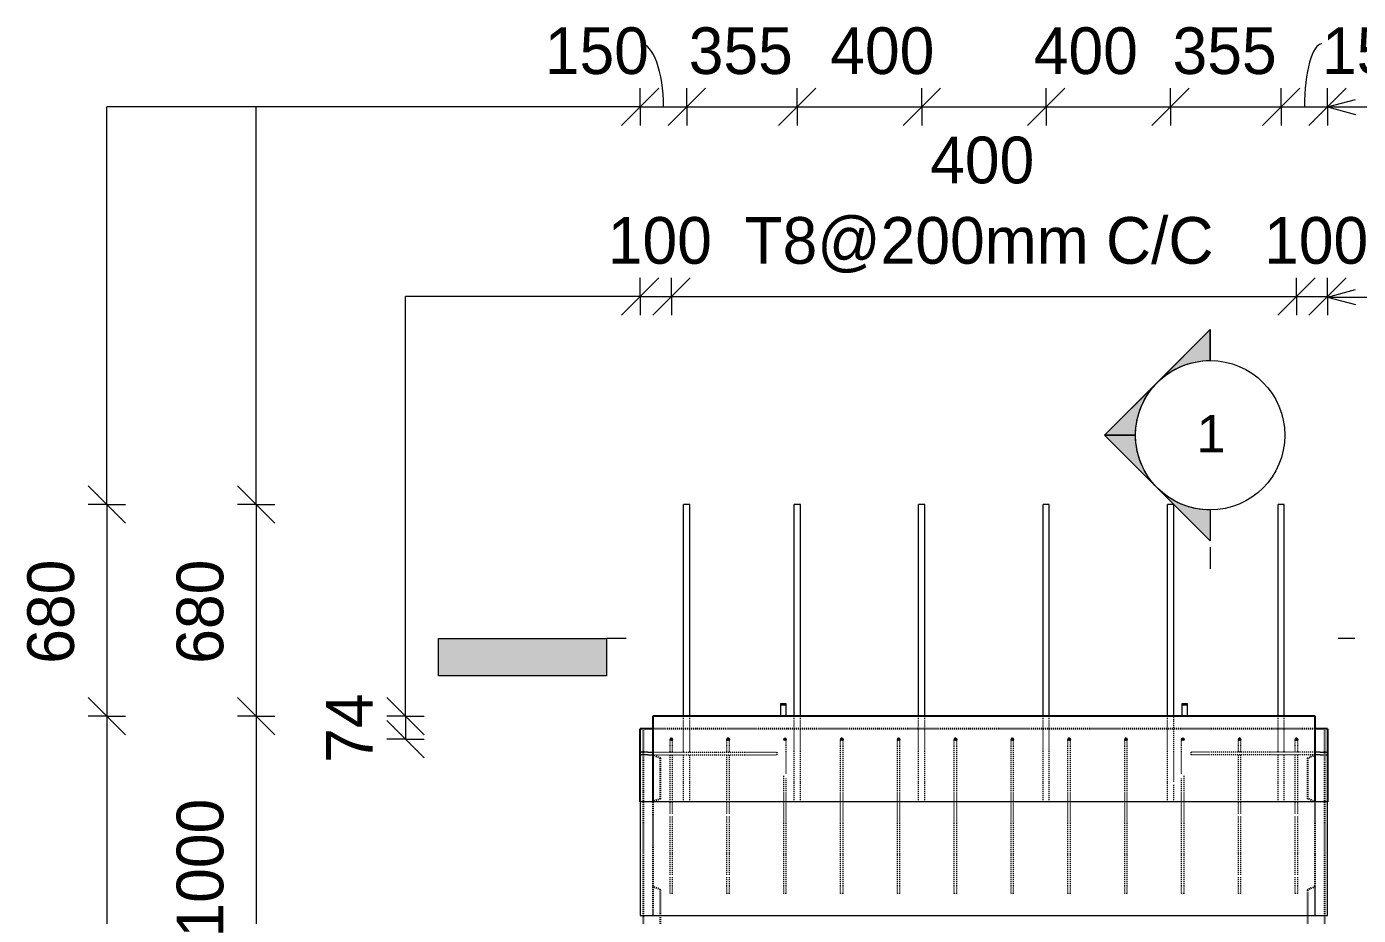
# Model space of a CAD drawing. Header units: millimetres. Extents: x -9471 to 9984, y -2794 to 13196.
# Drawn here: x -4711 to -430, y 7060 to 9916 of the extents above; entities that cross this region are included whole.
import ezdxf

# ---------------------------------------------------------------- set-up
doc = ezdxf.new("R2010")
doc.units = ezdxf.units.MM
doc.linetypes.add('Dash', pattern=[6.36, 3.18, -3.18])
for name, color, linetype, lineweight in [('A-ANNO-DIMS', 211, 'Continuous', 9), ('A-ANNO-DIMS-60', 211, 'Continuous', 9), ('A-DETL-MBND', 5, 'Continuous', 18), ('A-GENM', 13, 'Continuous', 18), ('A-WALL', 113, 'Continuous', 25), ('A-WALL-HDLN', 110, 'Dash', 25), ('G-ANNO-SYMB', 111, 'Continuous', 9), ('G-ANNO-TEXT', 231, 'Continuous', 9), ('S-BEAM', 12, 'Continuous', 18), ('S-RBAR', 171, 'Continuous', 18)]:
    doc.layers.add(name, color=color, linetype=linetype, lineweight=lineweight)
doc.styles.add('Arial', font='arial.ttf', dxfattribs={"height": 120})
doc.styles.add('Nirmala UI Semilight', font='NirmalaS.ttf', dxfattribs={"height": 150})
doc.dimstyles.new('Arrow_Filled_-_2_5_NI_UI', dxfattribs={"dimscale": 304.8, "dimtxt": 157.104592, "dimasz": 0.393701, "dimexe": 0.19685, "dimexo": 0.0625, "dimgap": 0.19685, "dimtad": 1, "dimdec": 4, "dimzin": 0, "dimdsep": 46, "dimtxsty": 'Nirmala UI Semilight', "dimblk1": 'OBLIQUE', "dimblk2": 'OBLIQUE', "dimsah": 1, "dimcen": 0.09, "dimazin": 0, "dimtfac": 1, "dimtdec": 4, "dimtix": 1, "dimtmove": 2, "dimatfit": 3, "dimfxl": 0.19685, "dimfxlon": 1, "dimtvp": 1, "dimtolj": 1, "dimtzin": 0, "dimarcsym": 2})
doc.dimstyles.new('Arrow_Filled_-_2_5_NI_UI_1', dxfattribs={"dimscale": 304.8, "dimtxt": 157.104592, "dimasz": 0.393701, "dimexe": 0.19685, "dimexo": 0.0625, "dimgap": 0.19685, "dimtad": 1, "dimdec": 4, "dimzin": 0, "dimdsep": 46, "dimtxsty": 'Nirmala UI Semilight', "dimblk1": 'OBLIQUE', "dimblk2": 'OBLIQUE', "dimsah": 1, "dimcen": 0.09, "dimazin": 0, "dimtfac": 1, "dimtdec": 4, "dimtix": 1, "dimtmove": 0, "dimatfit": 3, "dimfxl": 0.19685, "dimfxlon": 1, "dimtvp": 1, "dimtolj": 1, "dimtzin": 0, "dimarcsym": 2})
doc.dimstyles.new('Arrow_Filled_-_2_5_NI_UI_2', dxfattribs={"dimscale": 304.8, "dimtxt": 157.104592, "dimasz": 0.393701, "dimexe": 0.19685, "dimexo": 0.0625, "dimgap": 0.19685, "dimtad": 1, "dimdec": 4, "dimzin": 0, "dimdsep": 46, "dimtxsty": 'Nirmala UI Semilight', "dimblk1": 'OBLIQUE', "dimblk2": 'OBLIQUE', "dimsah": 1, "dimcen": 0.09, "dimazin": 0, "dimtfac": 1, "dimtdec": 4, "dimtix": 1, "dimtmove": 1, "dimatfit": 3, "dimfxl": 0.19685, "dimfxlon": 1, "dimtvp": 1, "dimtolj": 1, "dimtzin": 0, "dimarcsym": 2})

# ---------------------------------------------------------------- blocks, each defined once
blk = doc.blocks.new('RR spread anchor face based - RR-SA-7_5-260-1726841-Elevation Front')
at = {"layer": 'A-GENM'}
for p, q in [((-2286.5, 7735.6), (-2286.5, 7740.6)), ((-2286.5, 7740.6), (-2270.5, 7740.6)), ((-2286.5, 7700), (-2286.5, 7735.6)), ((-2270.5, 7735.6), (-2286.5, 7735.6)), ((-2270.5, 7740.6), (-2270.5, 7735.6)), ((-2270.5, 7735.6), (-2270.5, 7700))]:
    blk.add_line(p, q, dxfattribs=at)
blk = doc.blocks.new('M_Rectangular Corbel - M_Rectangular Corbel-2619637-Elevation Front')
at = {"layer": 'S-BEAM'}
for p, q in [((-2738.5, 7425), (-2738.5, 7060)), ((-528.5, 7425), (-2738.5, 7425)), ((-528.5, 7060), (-528.5, 7425)), ((-2738.5, 7060), (-528.5, 7060))]:
    blk.add_line(p, q, dxfattribs=at)
blk = doc.blocks.new('Detail View - M_Section Head - Filled SHOP DWG-1002450-Elevation Front')
at = {"layer": 'G-ANNO-SYMB'}
h = blk.add_hatch(color=256, dxfattribs=at)
edge = h.paths.add_edge_path()
edge.add_line((-420.8, -389.7), (-321.4, -389.7))
edge.add_arc((-81.4, -389.7), 240, 180, 225)
edge.add_line((-251.1, -559.5), (-420.8, -389.7))
h = blk.add_hatch(color=256, dxfattribs=at)
edge = h.paths.add_edge_path()
edge.add_line((258, -389.7), (88.3, -559.5))
edge.add_arc((-81.4, -389.7), 240, 315, 360)
edge.add_line((158.6, -389.7), (258, -389.7))
h = blk.add_hatch(color=256, dxfattribs=at)
edge = h.paths.add_edge_path()
edge.add_line((-81.4, -729.2), (-251.1, -559.5))
edge.add_arc((-81.4, -389.7), 240, 225, 270)
edge.add_line((-81.4, -629.7), (-81.4, -729.2))
h = blk.add_hatch(color=256, dxfattribs=at)
edge = h.paths.add_edge_path()
edge.add_line((-81.4, -729.2), (-81.4, -629.7))
edge.add_arc((-81.4, -389.7), 240, 270, 315)
edge.add_line((88.3, -559.5), (-81.4, -729.2))
for p, q in [((-81.4, -729.2), (-420.8, -389.7)), ((-321.4, -389.7), (-420.8, -389.7)), ((-420.8, -389.7), (-251.1, -559.5)), ((-321.4, -389.7), (-420.8, -389.7)), ((-81.4, -729.2), (258, -389.7)), ((88.3, -559.5), (258, -389.7)), ((158.6, -389.7), (258, -389.7)), ((258, -389.7), (158.6, -389.7)), ((-251.1, -559.5), (-81.4, -729.2)), ((-81.4, -729.2), (88.3, -559.5)), ((-81.4, -629.7), (-81.4, -729.2)), ((-81.4, -729.2), (-81.4, -629.7))]:
    blk.add_line(p, q, dxfattribs=at)
for start, end in [(360, 180), (180, 360), (180, 225), (315, 0), (225, 270), (270, 315)]:
    blk.add_arc((-81.4, -389.7), 240, start, end, dxfattribs=at)
blk = doc.blocks.new('DIMBLOCK15-Elevation Front')
at = {"layer": 'A-ANNO-DIMS-60'}
for p, q in [((-2738.5, 9048.5), (-2678.5, 9108.5)), ((-2738.5, 9048.5), (-2738.5, 9108.5)), ((-2638.5, 9048.5), (-2578.5, 9108.5)), ((-2638.5, 9048.5), (-2638.5, 9108.5)), ((-2738.5, 9048.5), (-2798.5, 8988.5)), ((-2738.5, 9048.5), (-2638.5, 9048.5)), ((-2738.5, 9048.5), (-2738.5, 8988.5)), ((-2638.5, 9048.5), (-2698.5, 8988.5)), ((-2638.5, 9048.5), (-2638.5, 8988.5))]:
    blk.add_line(p, q, dxfattribs=at)
at = {"layer": 'A-ANNO-DIMS-60', "color": 0, "insert": (-2842.8, 9304.3), "char_height": 150, "width": 370.196, "attachment_point": 1, "line_spacing_factor": 1.142579, "style": 'Nirmala UI Semilight'}
blk.add_mtext('100', dxfattribs=at)
blk = doc.blocks.new('_Oblique')
at = {"color": 0, "linetype": 'ByBlock', "lineweight": -2}
blk.add_line((-0.5, -0.5), (0.5, 0.5), dxfattribs=at)
blk = doc.blocks.new('DIMBLOCK16-Elevation Front')
at = {"layer": 'A-ANNO-DIMS-60'}
for p, q in [((-2638.5, 9048.5), (-2578.5, 9108.5)), ((-2638.5, 9048.5), (-2638.5, 9108.5)), ((-628.5, 9048.5), (-568.5, 9108.5)), ((-628.5, 9048.5), (-628.5, 9108.5)), ((-2638.5, 9048.5), (-2698.5, 8988.5)), ((-2638.5, 9048.5), (-628.5, 9048.5)), ((-2638.5, 9048.5), (-2638.5, 8988.5)), ((-628.5, 9048.5), (-688.5, 8988.5)), ((-628.5, 9048.5), (-628.5, 8988.5))]:
    blk.add_line(p, q, dxfattribs=at)
at = {"layer": 'A-ANNO-DIMS-60', "color": 0, "insert": (-2403.4, 9304.3), "char_height": 150, "width": 1847.55, "attachment_point": 1, "line_spacing_factor": 1.142579, "style": 'Nirmala UI Semilight'}
blk.add_mtext('T8@200mm C/C', dxfattribs=at)
blk = doc.blocks.new('DIMBLOCK17-Elevation Front')
at = {"layer": 'A-ANNO-DIMS-60'}
for p, q in [((-628.5, 9048.5), (-568.5, 9108.5)), ((-628.5, 9048.5), (-628.5, 9108.5)), ((-528.5, 9048.5), (-468.5, 9108.5)), ((-528.5, 9048.5), (-528.5, 9108.5)), ((-628.5, 9048.5), (-688.5, 8988.5)), ((-628.5, 9048.5), (-528.5, 9048.5)), ((-628.5, 9048.5), (-628.5, 8988.5)), ((-528.5, 9048.5), (-588.5, 8988.5)), ((-528.5, 9048.5), (-528.5, 8988.5))]:
    blk.add_line(p, q, dxfattribs=at)
at = {"layer": 'A-ANNO-DIMS-60', "color": 0, "insert": (-732.8, 9304.3), "char_height": 150, "width": 370.196, "attachment_point": 1, "line_spacing_factor": 1.142579, "style": 'Nirmala UI Semilight'}
blk.add_mtext('100', dxfattribs=at)
blk = doc.blocks.new('DIMBLOCK18-Elevation Front')
at = {"layer": 'A-ANNO-DIMS-60'}
for p, q in [((-2738.5, 9658.3), (-2678.5, 9718.3)), ((-2738.5, 9658.3), (-2738.5, 9718.3)), ((-2589, 9658.3), (-2529, 9718.3)), ((-2589, 9658.3), (-2589, 9718.3)), ((-2738.5, 9658.3), (-2798.5, 9598.3)), ((-2738.5, 9658.3), (-2589, 9658.3)), ((-2738.5, 9658.3), (-2738.5, 9598.3)), ((-2589, 9658.3), (-2649, 9598.3)), ((-2589, 9658.3), (-2589, 9598.3))]:
    blk.add_line(p, q, dxfattribs=at)
blk.add_ellipse((-2736.8, 9658.3), major_axis=(0, 202.8), ratio=0.359925, start_param=4.712389, end_param=6.283185, dxfattribs=at)
at = {"layer": 'A-ANNO-DIMS-60', "color": 0, "insert": (-3045.3, 9914), "char_height": 150, "width": 370.196, "attachment_point": 1, "line_spacing_factor": 1.142579, "style": 'Nirmala UI Semilight'}
blk.add_mtext('150', dxfattribs=at)
blk = doc.blocks.new('DIMBLOCK19-Elevation Front')
at = {"layer": 'A-ANNO-DIMS-60'}
for p, q in [((-2589, 9658.3), (-2529, 9718.3)), ((-2589, 9658.3), (-2589, 9718.3)), ((-2233.6, 9658.3), (-2173.6, 9718.3)), ((-2233.6, 9658.3), (-2233.6, 9718.3)), ((-2589, 9658.3), (-2649, 9598.3)), ((-2589, 9658.3), (-2233.6, 9658.3)), ((-2589, 9658.3), (-2589, 9598.3)), ((-2233.6, 9658.3), (-2293.6, 9598.3)), ((-2233.6, 9658.3), (-2233.6, 9598.3))]:
    blk.add_line(p, q, dxfattribs=at)
at = {"layer": 'A-ANNO-DIMS-60', "color": 0, "insert": (-2582.7, 9914), "char_height": 150, "width": 411.328, "attachment_point": 1, "line_spacing_factor": 1.142579, "style": 'Nirmala UI Semilight'}
blk.add_mtext('355', dxfattribs=at)
blk = doc.blocks.new('DIMBLOCK20-Elevation Front')
at = {"layer": 'A-ANNO-DIMS-60'}
for p, q in [((-2233.6, 9658.3), (-2173.6, 9718.3)), ((-2233.6, 9658.3), (-2233.6, 9718.3)), ((-1833.4, 9658.3), (-1773.4, 9718.3)), ((-1833.4, 9658.3), (-1833.4, 9718.3)), ((-2233.6, 9658.3), (-2293.6, 9598.3)), ((-2233.6, 9658.3), (-1833.4, 9658.3)), ((-2233.6, 9658.3), (-2233.6, 9598.3)), ((-1833.4, 9658.3), (-1893.4, 9598.3)), ((-1833.4, 9658.3), (-1833.4, 9598.3))]:
    blk.add_line(p, q, dxfattribs=at)
at = {"layer": 'A-ANNO-DIMS-60', "color": 0, "insert": (-2127.6, 9914), "char_height": 150, "width": 414.756, "attachment_point": 1, "line_spacing_factor": 1.142579, "style": 'Nirmala UI Semilight'}
blk.add_mtext('400', dxfattribs=at)
blk = doc.blocks.new('DIMBLOCK21-Elevation Front')
at = {"layer": 'A-ANNO-DIMS-60'}
for p, q in [((-1833.4, 9658.3), (-1773.4, 9718.3)), ((-1833.4, 9658.3), (-1833.4, 9718.3)), ((-1433.4, 9658.3), (-1373.4, 9718.3)), ((-1433.4, 9658.3), (-1433.4, 9718.3)), ((-1833.4, 9658.3), (-1893.4, 9598.3)), ((-1833.4, 9658.3), (-1433.4, 9658.3)), ((-1833.4, 9658.3), (-1833.4, 9598.3)), ((-1433.4, 9658.3), (-1493.4, 9598.3)), ((-1433.4, 9658.3), (-1433.4, 9598.3))]:
    blk.add_line(p, q, dxfattribs=at)
at = {"layer": 'A-ANNO-DIMS-60', "color": 0, "insert": (-1806.3, 9562.7), "char_height": 150, "width": 414.756, "attachment_point": 1, "line_spacing_factor": 1.142579, "style": 'Nirmala UI Semilight'}
blk.add_mtext('400', dxfattribs=at)
blk = doc.blocks.new('DIMBLOCK22-Elevation Front')
at = {"layer": 'A-ANNO-DIMS-60'}
for p, q in [((-1433.4, 9658.3), (-1373.4, 9718.3)), ((-1433.4, 9658.3), (-1433.4, 9718.3)), ((-1033.4, 9658.3), (-973.4, 9718.3)), ((-1033.4, 9658.3), (-1033.4, 9718.3)), ((-1433.4, 9658.3), (-1493.4, 9598.3)), ((-1433.4, 9658.3), (-1033.4, 9658.3)), ((-1433.4, 9658.3), (-1433.4, 9598.3)), ((-1033.4, 9658.3), (-1093.4, 9598.3)), ((-1033.4, 9658.3), (-1033.4, 9598.3))]:
    blk.add_line(p, q, dxfattribs=at)
at = {"layer": 'A-ANNO-DIMS-60', "color": 0, "insert": (-1473.3, 9914), "char_height": 150, "width": 414.756, "attachment_point": 1, "line_spacing_factor": 1.142579, "style": 'Nirmala UI Semilight'}
blk.add_mtext('400', dxfattribs=at)
blk = doc.blocks.new('DIMBLOCK23-Elevation Front')
at = {"layer": 'A-ANNO-DIMS-60'}
for p, q in [((-1033.4, 9658.3), (-973.4, 9718.3)), ((-1033.4, 9658.3), (-1033.4, 9718.3)), ((-678, 9658.3), (-618, 9718.3)), ((-678, 9658.3), (-678, 9718.3)), ((-1033.4, 9658.3), (-1093.4, 9598.3)), ((-1033.4, 9658.3), (-678, 9658.3)), ((-1033.4, 9658.3), (-1033.4, 9598.3)), ((-678, 9658.3), (-738, 9598.3)), ((-678, 9658.3), (-678, 9598.3))]:
    blk.add_line(p, q, dxfattribs=at)
at = {"layer": 'A-ANNO-DIMS-60', "color": 0, "insert": (-1027.1, 9914), "char_height": 150, "width": 411.328, "attachment_point": 1, "line_spacing_factor": 1.142579, "style": 'Nirmala UI Semilight'}
blk.add_mtext('355', dxfattribs=at)
blk = doc.blocks.new('DIMBLOCK24-Elevation Front')
at = {"layer": 'A-ANNO-DIMS-60'}
for p, q in [((-678, 9658.3), (-618, 9718.3)), ((-678, 9658.3), (-678, 9718.3)), ((-528.5, 9658.3), (-468.5, 9718.3)), ((-528.5, 9658.3), (-528.5, 9718.3)), ((-678, 9658.3), (-738, 9598.3)), ((-678, 9658.3), (-528.5, 9658.3)), ((-678, 9658.3), (-678, 9598.3)), ((-528.5, 9658.3), (-588.5, 9598.3)), ((-528.5, 9658.3), (-528.5, 9598.3))]:
    blk.add_line(p, q, dxfattribs=at)
blk.add_ellipse((-546.8, 9658.3), major_axis=(0, 202.8), ratio=0.278777, start_param=0, end_param=1.570796, dxfattribs=at)
at = {"layer": 'A-ANNO-DIMS-60', "color": 0, "insert": (-546.8, 9914), "char_height": 150, "width": 370.196, "attachment_point": 1, "line_spacing_factor": 1.142579, "style": 'Nirmala UI Semilight'}
blk.add_mtext('150', dxfattribs=at)
blk = doc.blocks.new('DIMBLOCK25-Elevation Front')
at = {"layer": 'A-ANNO-DIMS-60'}
for p, q in [((-3493.3, 7700), (-3553.3, 7760)), ((-3493.3, 7700), (-3553.3, 7700)), ((-3493.3, 7626), (-3553.3, 7686)), ((-3493.3, 7700), (-3493.3, 7626)), ((-3493.3, 7700), (-3433.3, 7640)), ((-3493.3, 7700), (-3433.3, 7700)), ((-3493.3, 7626), (-3553.3, 7626)), ((-3493.3, 7626), (-3433.3, 7566)), ((-3493.3, 7626), (-3433.3, 7626))]:
    blk.add_line(p, q, dxfattribs=at)
at = {"layer": 'A-ANNO-DIMS-60', "color": 0, "insert": (-3749, 7550.2), "char_height": 150, "width": 270.791, "attachment_point": 1, "rotation": 90, "line_spacing_factor": 1.142579, "style": 'Nirmala UI Semilight'}
blk.add_mtext('74', dxfattribs=at)
blk = doc.blocks.new('DIMBLOCK26-Elevation Front')
at = {"layer": 'A-ANNO-DIMS-60'}
for p, q in [((-3973.3, 8380), (-4033.3, 8440)), ((-3973.3, 8380), (-4033.3, 8380)), ((-3973.3, 8380), (-3973.3, 7700)), ((-3973.3, 8380), (-3913.3, 8320)), ((-3973.3, 8380), (-3913.3, 8380)), ((-3973.3, 7700), (-4033.3, 7760)), ((-3973.3, 7700), (-4033.3, 7700)), ((-3973.3, 7700), (-3913.3, 7640)), ((-3973.3, 7700), (-3913.3, 7700))]:
    blk.add_line(p, q, dxfattribs=at)
at = {"layer": 'A-ANNO-DIMS-60', "color": 0, "insert": (-4229, 7868.6), "char_height": 150, "width": 411.328, "attachment_point": 1, "rotation": 90, "line_spacing_factor": 1.142579, "style": 'Nirmala UI Semilight'}
blk.add_mtext('680', dxfattribs=at)
blk = doc.blocks.new('DIMBLOCK27-Elevation Front')
at = {"layer": 'A-ANNO-DIMS-60'}
for p, q in [((-3973.3, 7700), (-4033.3, 7760)), ((-3973.3, 7700), (-4033.3, 7700)), ((-3973.3, 7700), (-3973.3, 6700)), ((-3973.3, 7700), (-3913.3, 7640)), ((-3973.3, 7700), (-3913.3, 7700)), ((-3973.3, 6700), (-4033.3, 6760)), ((-3973.3, 6700), (-4033.3, 6700)), ((-3973.3, 6700), (-3913.3, 6640)), ((-3973.3, 6700), (-3913.3, 6700))]:
    blk.add_line(p, q, dxfattribs=at)
at = {"layer": 'A-ANNO-DIMS-60', "color": 0, "insert": (-4229, 6988.6), "char_height": 150, "width": 507.305, "attachment_point": 1, "rotation": 90, "line_spacing_factor": 1.142579, "style": 'Nirmala UI Semilight'}
blk.add_mtext('1000', dxfattribs=at)
blk = doc.blocks.new('DIMBLOCK28-Elevation Front')
at = {"layer": 'A-ANNO-DIMS-60'}
for p, q in [((-4453.3, 8380), (-4513.3, 8440)), ((-4453.3, 8380), (-4513.3, 8380)), ((-4453.3, 8380), (-4453.3, 7700)), ((-4453.3, 8380), (-4393.3, 8320)), ((-4453.3, 8380), (-4393.3, 8380)), ((-4453.3, 7700), (-4513.3, 7760)), ((-4453.3, 7700), (-4513.3, 7700)), ((-4453.3, 7700), (-4393.3, 7640)), ((-4453.3, 7700), (-4393.3, 7700))]:
    blk.add_line(p, q, dxfattribs=at)
at = {"layer": 'A-ANNO-DIMS-60', "color": 0, "insert": (-4709, 7868.6), "char_height": 150, "width": 411.328, "attachment_point": 1, "rotation": 90, "line_spacing_factor": 1.142579, "style": 'Nirmala UI Semilight'}
blk.add_mtext('680', dxfattribs=at)
blk = doc.blocks.new('DIMBLOCK29-Elevation Front')
at = {"layer": 'A-ANNO-DIMS-60'}
for p, q in [((-4453.3, 7700), (-4513.3, 7760)), ((-4453.3, 7700), (-4513.3, 7700)), ((-4453.3, 7700), (-4453.3, -1365)), ((-4453.3, 7700), (-4393.3, 7640)), ((-4453.3, 7700), (-4393.3, 7700)), ((-4453.3, -1365), (-4513.3, -1305)), ((-4453.3, -1365), (-4513.3, -1365)), ((-4453.3, -1365), (-4393.3, -1425)), ((-4453.3, -1365), (-4393.3, -1365))]:
    blk.add_line(p, q, dxfattribs=at)
at = {"layer": 'A-ANNO-DIMS-60', "color": 0, "insert": (-4709, 2939), "char_height": 150, "width": 548.438, "attachment_point": 1, "rotation": 90, "line_spacing_factor": 1.142579, "style": 'Nirmala UI Semilight'}
blk.add_mtext('9065', dxfattribs=at)
blk = doc.blocks.new('Detail View - M_Section Tail - Filled Horizontal-14034-Elevation Front')
at = {"layer": 'G-ANNO-SYMB'}
blk.add_hatch(color=256, dxfattribs=at).paths.add_polyline_path([(-2847.5, -509.7), (-2847.5, -389.7), (-3387.5, -389.7), (-3387.5, -509.7)])
for p, q in [((-3387.5, -509.7), (-3387.5, -389.7)), ((-3387.5, -389.7), (-2847.5, -389.7)), ((-2847.5, -389.7), (-2847.5, -509.7)), ((-2847.5, -509.7), (-3387.5, -509.7))]:
    blk.add_line(p, q, dxfattribs=at)

msp = doc.modelspace()

# ---------------------------------------------------------------- hatches: boundary and pattern name
at = {"layer": 'S-RBAR'}
h = msp.add_hatch(color=256, dxfattribs=at)
edge = h.paths.add_edge_path()
edge.add_arc((-2638.54611, 7626), 4, 0, 360)
for points in [[(-2638.54611, 7622), (-2634.54611, 7626), (-2638.54611, 7630), (-2642.54611, 7626)], [(-2455.81883, 7622), (-2451.81883, 7626), (-2455.81883, 7630), (-2459.81883, 7626)], [(-2273.09156, 7622), (-2269.09156, 7626), (-2273.09156, 7630), (-2277.09156, 7626)], [(-2090.36429, 7622), (-2086.36429, 7626), (-2090.36429, 7630), (-2094.36429, 7626)], [(-1907.63702, 7622), (-1903.63702, 7626), (-1907.63702, 7630), (-1911.63702, 7626)], [(-1724.90974, 7622), (-1720.90974, 7626), (-1724.90974, 7630), (-1728.90974, 7626)], [(-1542.18247, 7622), (-1538.18247, 7626), (-1542.18247, 7630), (-1546.18247, 7626)], [(-1359.4552, 7622), (-1355.4552, 7626), (-1359.4552, 7630), (-1363.4552, 7626)], [(-1176.72792, 7622), (-1172.72792, 7626), (-1176.72792, 7630), (-1180.72792, 7626)], [(-994.00065, 7622), (-990.00065, 7626), (-994.00065, 7630), (-998.00065, 7626)], [(-811.27338, 7622), (-807.27338, 7626), (-811.27338, 7630), (-815.27338, 7626)], [(-628.54611, 7622), (-624.54611, 7626), (-628.54611, 7630), (-632.54611, 7626)]]:
    msp.add_hatch(color=256, dxfattribs=at).paths.add_polyline_path(points)
h = msp.add_hatch(color=256, dxfattribs=at)
edge = h.paths.add_edge_path()
edge.add_arc((-2455.81883, 7626), 4, 0, 360)
h = msp.add_hatch(color=256, dxfattribs=at)
edge = h.paths.add_edge_path()
edge.add_arc((-2273.09156, 7626), 4, 0, 360)
h = msp.add_hatch(color=256, dxfattribs=at)
edge = h.paths.add_edge_path()
edge.add_arc((-2090.36429, 7626), 4, 0, 360)
h = msp.add_hatch(color=256, dxfattribs=at)
edge = h.paths.add_edge_path()
edge.add_arc((-1907.63702, 7626), 4, 0, 360)
h = msp.add_hatch(color=256, dxfattribs=at)
edge = h.paths.add_edge_path()
edge.add_arc((-1724.90974, 7626), 4, 0, 360)
h = msp.add_hatch(color=256, dxfattribs=at)
edge = h.paths.add_edge_path()
edge.add_arc((-1542.18247, 7626), 4, 0, 360)
h = msp.add_hatch(color=256, dxfattribs=at)
edge = h.paths.add_edge_path()
edge.add_arc((-1359.4552, 7626), 4, 0, 360)
h = msp.add_hatch(color=256, dxfattribs=at)
edge = h.paths.add_edge_path()
edge.add_arc((-1176.72792, 7626), 4, 0, 360)
h = msp.add_hatch(color=256, dxfattribs=at)
edge = h.paths.add_edge_path()
edge.add_arc((-994.00065, 7626), 4, 0, 360)
h = msp.add_hatch(color=256, dxfattribs=at)
edge = h.paths.add_edge_path()
edge.add_arc((-811.27338, 7626), 4, 0, 360)
h = msp.add_hatch(color=256, dxfattribs=at)
edge = h.paths.add_edge_path()
edge.add_arc((-628.54611, 7626), 4, 0, 360)

# ---------------------------------------------------------------- linework, layer by layer
at = {"layer": 'A-DETL-MBND'}
for p, q in [((-4453.32307, 8380), (-4453.32307, 9658.32901)), ((-2738.54611, 9658.32901), (-4453.32307, 9658.32901)), ((-3973.32307, 8380), (-3973.32307, 9658.32901)), ((-3493.32307, 7700), (-3493.32307, 9048.54709)), ((-2738.54611, 9048.54709), (-3493.32307, 9048.54709))]:
    msp.add_line(p, q, dxfattribs=at)
at = {"layer": 'A-WALL'}
for p, q in [((-568.54611, 7700), (-2698.54611, 7700)), ((-2698.54611, 7700), (-2698.54611, 7425)), ((-568.54611, 7425), (-568.54611, 7700)), ((-2738.54611, 7580.38007), (-2738.54611, 7660)), ((-2698.54611, 7660), (-2738.54611, 7660)), ((-528.54611, 7660), (-568.54611, 7660)), ((-528.54611, 7660), (-528.54611, 7580.38007)), ((-2738.54611, 7425), (-2738.54611, 7579.61993)), ((-528.54611, 7579.61993), (-528.54611, 7425))]:
    msp.add_line(p, q, dxfattribs=at)
at = {"layer": 'A-WALL-HDLN'}
for p, q in [((-2728.54352, 3720), (-2728.54352, 7660)), ((-568.54611, 7660), (-2698.54611, 7660)), ((-538.54869, 7660), (-538.54869, 3720)), ((-2673.54611, 7565), (-2698.54611, 7575)), ((-2673.54611, 7435), (-2673.54611, 7565)), ((-568.54611, 7575), (-593.54611, 7565)), ((-593.54611, 7565), (-593.54611, 7435)), ((-2698.54611, 7424.95039), (-2698.54611, 7060.04961)), ((-2673.54611, 7435), (-2698.42208, 7425.04961)), ((-568.67013, 7425.04961), (-593.54611, 7435)), ((-568.54611, 7060.04961), (-568.54611, 7424.95039)), ((-2673.54611, 7142.5), (-2698.54611, 7152.5)), ((-568.54611, 7152.5), (-593.54611, 7142.5)), ((-2673.54611, 7012.5), (-2673.54611, 7142.5)), ((-593.54611, 7142.5), (-593.54611, 7012.5))]:
    msp.add_line(p, q, dxfattribs=at)
at = {"layer": 'G-ANNO-SYMB'}
for p, q in [((-906.15011, 8243.10774), (-906.15011, 8173.87294)), ((-2784.04766, 7950.25352), (-2847.47491, 7950.25352)), ((-441.36617, 7950.25352), (-494.28638, 7950.25352))]:
    msp.add_line(p, q, dxfattribs=at)
at = {"layer": 'G-ANNO-TEXT', "color": 7}
for p, q in [((-528.69385, 9658.28209), (-438.69385, 9682.39752)), ((-528.69385, 9658.28209), (-438.69385, 9634.16667)), ((-528.69385, 9658.28209), (-96.06699, 9658.28209)), ((-528.69385, 9047.34051), (-438.69385, 9071.45593)), ((-528.69385, 9047.34051), (-438.69385, 9023.22508)), ((-528.69385, 9047.34051), (-96.06699, 9047.34051))]:
    msp.add_line(p, q, dxfattribs=at)
at = {"layer": 'S-RBAR'}
for p, q in [((-2579.04611, 8380), (-2599.04611, 8380)), ((-2599.04611, 7700), (-2599.04611, 8380)), ((-2579.04611, 7700), (-2579.04611, 8380)), ((-2223.64611, 8380), (-2243.64611, 8380)), ((-2243.64611, 7700), (-2243.64611, 8380)), ((-2223.64611, 7700), (-2223.64611, 8380)), ((-1823.44611, 8380), (-1843.44611, 8380)), ((-1843.44611, 7700), (-1843.44611, 8380)), ((-1823.44611, 7700), (-1823.44611, 8380)), ((-1423.44611, 8380), (-1443.44611, 8380)), ((-1443.44611, 7700), (-1443.44611, 8380)), ((-1423.44611, 7700), (-1423.44611, 8380)), ((-1023.44611, 8380), (-1043.44611, 8380)), ((-1043.44611, 7700), (-1043.44611, 8380)), ((-1023.44611, 7700), (-1023.44611, 8380)), ((-668.04611, 8380), (-688.04611, 8380)), ((-688.04611, 7700), (-688.04611, 8380)), ((-668.04611, 7700), (-668.04611, 8380)), ((-2638.54611, 7630), (-2642.54611, 7626)), ((-2642.54611, 7626), (-2638.54611, 7622)), ((-2634.54611, 7626), (-2638.54611, 7630)), ((-2638.54611, 7622), (-2634.54611, 7626)), ((-2455.81883, 7630), (-2459.81883, 7626)), ((-2459.81883, 7626), (-2455.81883, 7622)), ((-2451.81883, 7626), (-2455.81883, 7630)), ((-2455.81883, 7622), (-2451.81883, 7626)), ((-2273.09156, 7630), (-2277.09156, 7626)), ((-2277.09156, 7626), (-2273.09156, 7622)), ((-2269.09156, 7626), (-2273.09156, 7630)), ((-2273.09156, 7622), (-2269.09156, 7626)), ((-2090.36429, 7630), (-2094.36429, 7626)), ((-2094.36429, 7626), (-2090.36429, 7622)), ((-2086.36429, 7626), (-2090.36429, 7630)), ((-2090.36429, 7622), (-2086.36429, 7626)), ((-1907.63702, 7630), (-1911.63702, 7626)), ((-1911.63702, 7626), (-1907.63702, 7622)), ((-1903.63702, 7626), (-1907.63702, 7630)), ((-1907.63702, 7622), (-1903.63702, 7626)), ((-1724.90974, 7630), (-1728.90974, 7626)), ((-1728.90974, 7626), (-1724.90974, 7622)), ((-1720.90974, 7626), (-1724.90974, 7630)), ((-1724.90974, 7622), (-1720.90974, 7626)), ((-1542.18247, 7630), (-1546.18247, 7626)), ((-1546.18247, 7626), (-1542.18247, 7622)), ((-1538.18247, 7626), (-1542.18247, 7630)), ((-1542.18247, 7622), (-1538.18247, 7626)), ((-1359.4552, 7630), (-1363.4552, 7626)), ((-1363.4552, 7626), (-1359.4552, 7622)), ((-1355.4552, 7626), (-1359.4552, 7630)), ((-1359.4552, 7622), (-1355.4552, 7626)), ((-1176.72792, 7630), (-1180.72792, 7626)), ((-1180.72792, 7626), (-1176.72792, 7622)), ((-1172.72792, 7626), (-1176.72792, 7630)), ((-1176.72792, 7622), (-1172.72792, 7626)), ((-994.00065, 7630), (-998.00065, 7626)), ((-998.00065, 7626), (-994.00065, 7622)), ((-990.00065, 7626), (-994.00065, 7630)), ((-994.00065, 7622), (-990.00065, 7626)), ((-811.27338, 7630), (-815.27338, 7626)), ((-815.27338, 7626), (-811.27338, 7622)), ((-807.27338, 7626), (-811.27338, 7630)), ((-811.27338, 7622), (-807.27338, 7626)), ((-628.54611, 7630), (-632.54611, 7626)), ((-632.54611, 7626), (-628.54611, 7622)), ((-624.54611, 7626), (-628.54611, 7630)), ((-628.54611, 7622), (-624.54611, 7626)), ((-2714.54611, 7584), (-2734.54611, 7584)), ((-2714.54611, 7584), (-2698.54611, 7584)), ((-552.54611, 7584), (-568.54611, 7584)), ((-552.54611, 7584), (-532.54611, 7584)), ((-2714.54611, 7576), (-2734.54611, 7576)), ((-2714.54611, 7576), (-2698.54611, 7576)), ((-552.54611, 7576), (-568.54611, 7576)), ((-552.54611, 7576), (-532.54611, 7576))]:
    msp.add_line(p, q, dxfattribs=at)
at = {"layer": 'S-RBAR', "linetype": 'Dash'}
for p, q in [((-2599.04611, 7584), (-2599.04611, 7699.95039)), ((-2579.04611, 7584), (-2579.04611, 7699.95039)), ((-2243.64611, 7425), (-2243.64611, 7699.95039)), ((-2223.64611, 7425), (-2223.64611, 7699.95039)), ((-1843.44611, 7425), (-1843.44611, 7699.95039)), ((-1823.44611, 7425), (-1823.44611, 7699.95039)), ((-1443.44611, 7425), (-1443.44611, 7699.95039)), ((-1423.44611, 7425), (-1423.44611, 7699.95039)), ((-1043.44611, 7425), (-1043.44611, 7699.95039)), ((-1023.44611, 7490.69775), (-1023.44611, 7699.95039)), ((-688.04611, 7584), (-688.04611, 7699.95039)), ((-668.04611, 7584), (-668.04611, 7699.95039)), ((-2642.54611, 7606), (-2642.54611, 7626)), ((-2634.54611, 7606), (-2634.54611, 7626)), ((-2459.81883, 7606), (-2459.81883, 7626)), ((-2451.81883, 7606), (-2451.81883, 7626)), ((-2269.09156, 7606), (-2269.09156, 7626)), ((-2094.36429, 7606), (-2094.36429, 7626)), ((-2086.36429, 7606), (-2086.36429, 7626)), ((-1911.63702, 7606), (-1911.63702, 7626)), ((-1903.63702, 7606), (-1903.63702, 7626)), ((-1728.90974, 7606), (-1728.90974, 7626)), ((-1720.90974, 7606), (-1720.90974, 7626)), ((-1546.18247, 7606), (-1546.18247, 7626)), ((-1538.18247, 7606), (-1538.18247, 7626)), ((-1363.4552, 7606), (-1363.4552, 7626)), ((-1355.4552, 7606), (-1355.4552, 7626)), ((-1180.72792, 7606), (-1180.72792, 7626)), ((-1172.72792, 7606), (-1172.72792, 7626)), ((-998.00065, 7606), (-998.00065, 7626)), ((-815.27338, 7606), (-815.27338, 7626)), ((-807.27338, 7606), (-807.27338, 7626)), ((-632.54611, 7606), (-632.54611, 7626)), ((-624.54611, 7606), (-624.54611, 7626)), ((-2698.4965, 7584), (-2298.54611, 7584)), ((-2642.54611, 7584), (-2642.54611, 7606)), ((-2634.54611, 7584), (-2634.54611, 7606)), ((-2459.81883, 7584), (-2459.81883, 7606)), ((-2451.81883, 7584), (-2451.81883, 7606)), ((-2298.54611, 7576), (-2298.54611, 7584)), ((-2269.09156, 7516.1432), (-2269.09156, 7606)), ((-2094.36429, 7130), (-2094.36429, 7606)), ((-2086.36429, 7130), (-2086.36429, 7606)), ((-1911.63702, 7130), (-1911.63702, 7606)), ((-1903.63702, 7130), (-1903.63702, 7606)), ((-1728.90974, 7130), (-1728.90974, 7606)), ((-1720.90974, 7130), (-1720.90974, 7606)), ((-1546.18247, 7130), (-1546.18247, 7606)), ((-1538.18247, 7130), (-1538.18247, 7606)), ((-1363.4552, 7130), (-1363.4552, 7606)), ((-1355.4552, 7130), (-1355.4552, 7606)), ((-1180.72792, 7130), (-1180.72792, 7606)), ((-1172.72792, 7130), (-1172.72792, 7606)), ((-998.00065, 7516.1432), (-998.00065, 7606)), ((-568.59572, 7584), (-968.54611, 7584)), ((-968.54611, 7584), (-968.54611, 7576)), ((-815.27338, 7584), (-815.27338, 7606)), ((-807.27338, 7584), (-807.27338, 7606)), ((-632.54611, 7584), (-632.54611, 7606)), ((-624.54611, 7584), (-624.54611, 7606)), ((-2698.4965, 7576), (-2298.54611, 7576)), ((-2642.54611, 7387.22222), (-2642.54611, 7576)), ((-2634.54611, 7387.22222), (-2634.54611, 7576)), ((-2599.04611, 7425), (-2599.04611, 7576)), ((-2579.04611, 7425), (-2579.04611, 7576)), ((-2459.81883, 7387.22222), (-2459.81883, 7576)), ((-2451.81883, 7387.22222), (-2451.81883, 7576)), ((-568.59572, 7576), (-968.54611, 7576)), ((-815.27338, 7387.22222), (-815.27338, 7576)), ((-807.27338, 7387.22222), (-807.27338, 7576)), ((-688.04611, 7425), (-688.04611, 7576)), ((-668.04611, 7425), (-668.04611, 7576)), ((-632.54611, 7387.22222), (-632.54611, 7576)), ((-624.54611, 7387.22222), (-624.54611, 7576)), ((-2277.09156, 7130), (-2277.09156, 7508.1432)), ((-2269.09156, 7130), (-2269.09156, 7500.1432)), ((-998.00065, 7130), (-998.00065, 7500.1432)), ((-990.00065, 7130), (-990.00065, 7508.1432)), ((-1023.44611, 7425), (-1023.44611, 7480.59775)), ((-2642.54611, 7190.44444), (-2642.54611, 7379.22222)), ((-2634.54611, 7190.44444), (-2634.54611, 7379.22222)), ((-2459.81883, 7190.44444), (-2459.81883, 7379.22222)), ((-2451.81883, 7190.44444), (-2451.81883, 7379.22222)), ((-815.27338, 7190.44444), (-815.27338, 7379.22222)), ((-807.27338, 7190.44444), (-807.27338, 7379.22222)), ((-632.54611, 7190.44444), (-632.54611, 7379.22222)), ((-624.54611, 7190.44444), (-624.54611, 7379.22222)), ((-2642.54611, 7130), (-2642.54611, 7182.44444)), ((-2634.54611, 7130), (-2634.54611, 7182.44444)), ((-2459.81883, 7130), (-2459.81883, 7182.44444)), ((-2451.81883, 7130), (-2451.81883, 7182.44444)), ((-815.27338, 7130), (-815.27338, 7182.44444)), ((-807.27338, 7130), (-807.27338, 7182.44444)), ((-632.54611, 7130), (-632.54611, 7182.44444)), ((-624.54611, 7130), (-624.54611, 7182.44444)), ((-2634.54611, 7130), (-2642.54611, 7130)), ((-2451.81883, 7130), (-2459.81883, 7130)), ((-2269.09156, 7130), (-2277.09156, 7130)), ((-2086.36429, 7130), (-2094.36429, 7130)), ((-1903.63702, 7130), (-1911.63702, 7130)), ((-1720.90974, 7130), (-1728.90974, 7130)), ((-1538.18247, 7130), (-1546.18247, 7130)), ((-1355.4552, 7130), (-1363.4552, 7130)), ((-1172.72792, 7130), (-1180.72792, 7130)), ((-990.00065, 7130), (-998.00065, 7130)), ((-807.27338, 7130), (-815.27338, 7130)), ((-624.54611, 7130), (-632.54611, 7130))]:
    msp.add_line(p, q, dxfattribs=at)
at = {"layer": 'S-RBAR'}
for centre in [(-2638.54611, 7626), (-2455.81883, 7626), (-2273.09156, 7626), (-2090.36429, 7626), (-1907.63702, 7626), (-1724.90974, 7626), (-1542.18247, 7626), (-1359.4552, 7626), (-1176.72792, 7626), (-994.00065, 7626), (-811.27338, 7626), (-628.54611, 7626)]:
    msp.add_circle(centre, 4, dxfattribs=at)
at = {"layer": 'S-RBAR', "linetype": 'Dash'}
for centre, start, end in [((-2638.54611, 7626), 0, 180), ((-2455.81883, 7626), 0, 180), ((-2273.09156, 7626), 0, 45), ((-2090.36429, 7626), 0, 180), ((-1907.63702, 7626), 0, 180), ((-1724.90974, 7626), 0, 180), ((-1542.18247, 7626), 0, 180), ((-1359.4552, 7626), 0, 180), ((-1176.72792, 7626), 0, 180), ((-994.00065, 7626), 135, 180), ((-811.27338, 7626), 0, 180), ((-628.54611, 7626), 0, 180)]:
    msp.add_arc(centre, 4, start, end, dxfattribs=at)
at = {"layer": 'S-RBAR'}
for centre, start, end in [((-2734.54611, 7580), 90, 270), ((-532.54611, 7580), 270, 90)]:
    msp.add_arc(centre, 4, start, end, dxfattribs=at)

# ---------------------------------------------------------------- block references
at = {"layer": 'A-GENM'}
for p in [(0, 0), (1290, 0)]:
    msp.add_blockref('RR spread anchor face based - RR-SA-7_5-260-1726841-Elevation Front', p, dxfattribs=at)
at = {"layer": 'G-ANNO-SYMB', "extrusion": (0, 0, -1), "rotation": 90.00000000000038}
msp.add_blockref('Detail View - M_Section Head - Filled SHOP DWG-1002450-Elevation Front', (516.40363, 8684.47391), dxfattribs=at)
at = {"layer": 'G-ANNO-SYMB'}
msp.add_blockref('Detail View - M_Section Tail - Filled Horizontal-14034-Elevation Front', (0, 8340), dxfattribs=at)
at = {"layer": 'S-BEAM'}
msp.add_blockref('M_Rectangular Corbel - M_Rectangular Corbel-2619637-Elevation Front', (0, 0), dxfattribs=at)

# ---------------------------------------------------------------- texts
at = {"layer": 'G-ANNO-SYMB', "insert": (-950.17987, 8667.70836), "char_height": 120, "width": 115.443, "attachment_point": 1, "style": 'Arial'}
msp.add_mtext('1', dxfattribs=at)

# ---------------------------------------------------------------- dimensions: what is measured, and where the dimension line sits
at = {"layer": 'A-ANNO-DIMS'}
for base, p1, p2, dimstyle, override, picture, middle in [((-2589.04611, 9658.32901), (-2738.54611, 9598.32901), (-2589.04611, 9598.32901), 'Arrow_Filled_-_2_5_NI_UI_2', {"dimpost": '<>', "dimfxl": 149.5}, 'DIMBLOCK18-Elevation Front', (-2860.19539, 9814.03217)), ((-1833.44611, 9658.32901), (-2233.64611, 9598.32901), (-1833.44611, 9598.32901), 'Arrow_Filled_-_2_5_NI_UI', {"dimpost": '<>', "dimfxl": 400.2}, 'DIMBLOCK20-Elevation Front', (-1920.23919, 9814.03217)), ((-1033.44611, 9658.32901), (-1433.44611, 9598.32901), (-1033.44611, 9598.32901), 'Arrow_Filled_-_2_5_NI_UI', {"dimpost": '<>', "dimfxl": 400}, 'DIMBLOCK22-Elevation Front', (-1265.94391, 9814.03217)), ((-528.54611, 9658.32901), (-678.04611, 9598.32901), (-528.54611, 9598.32901), 'Arrow_Filled_-_2_5_NI_UI_2', {"dimpost": '<>', "dimfxl": 149.5}, 'DIMBLOCK24-Elevation Front', (-361.65615, 9814.03217)), ((-1433.44611, 9658.32901), (-1833.44611, 9598.32901), (-1433.44611, 9598.32901), 'Arrow_Filled_-_2_5_NI_UI', {"dimpost": '<>', "dimfxl": 400}, 'DIMBLOCK21-Elevation Front', (-1598.8831, 9462.73968))]:
    dim = msp.add_linear_dim(base=base, p1=p1, p2=p2, dimstyle=dimstyle, override=override, dxfattribs=at)
    dim.commit()
    dim.dimension.update_dxf_attribs({"geometry": picture, "text_midpoint": middle, "dimtype": 160})
for base, p1, p2, override, picture, middle in [((-2233.64611, 9658.32901), (-2589.04611, 9598.32901), (-2233.64611, 9598.32901), {"dimpost": '<>', "dimfxl": 355.4}, 'DIMBLOCK19-Elevation Front', (-2411.34611, 9795.89177)), ((-678.04611, 9658.32901), (-1033.44611, 9598.32901), (-678.04611, 9598.32901), {"dimpost": '<>', "dimfxl": 355.4}, 'DIMBLOCK23-Elevation Front', (-855.74611, 9795.89177)), ((-2638.54611, 9048.54709), (-2738.54611, 8988.54709), (-2638.54611, 8988.54709), {"dimpost": '<>', "dimfxl": 100}, 'DIMBLOCK15-Elevation Front', (-2688.54611, 9186.47596)), ((-528.54611, 9048.54709), (-628.54611, 8988.54709), (-528.54611, 8988.54709), {"dimpost": '<>', "dimfxl": 100}, 'DIMBLOCK17-Elevation Front', (-578.54611, 9186.47596))]:
    dim = msp.add_linear_dim(base=base, p1=p1, p2=p2, dimstyle='Arrow_Filled_-_2_5_NI_UI_1', override=override, dxfattribs=at)
    dim.commit()
    dim.dimension.update_dxf_attribs({"geometry": picture, "text_midpoint": middle})
dim = msp.add_linear_dim(base=(-628.54611, 9048.54709), p1=(-2638.54611, 8988.54709), p2=(-628.54611, 8988.54709), text='T8@200mm C/C', dimstyle='Arrow_Filled_-_2_5_NI_UI_1', override={"dimpost": '<>', "dimfxl": 2010}, dxfattribs=at)
dim.commit()
dim.dimension.update_dxf_attribs({"geometry": 'DIMBLOCK16-Elevation Front', "text_midpoint": (-1633.54611, 9197.25002)})
for base, p1, p2, override, picture, middle in [((-4453.32307, 7700), (-4393.32307, 8380), (-4393.32307, 7700), {"dimpost": '<>', "dimfxl": 680}, 'DIMBLOCK28-Elevation Front', (-4590.88583, 8040)), ((-3973.32307, 7700), (-3913.32307, 8380), (-3913.32307, 7700), {"dimpost": '<>', "dimfxl": 680}, 'DIMBLOCK26-Elevation Front', (-4110.88583, 8040)), ((-3493.32307, 7626), (-3433.32307, 7700), (-3433.32307, 7626), {"dimpost": '<>', "dimfxl": 74}, 'DIMBLOCK25-Elevation Front', (-3628.32307, 7663)), ((-4453.32307, -1365), (-4393.32307, 7700), (-4393.32307, -1365), {"dimpost": '<>', "dimfxl": 9065}, 'DIMBLOCK29-Elevation Front', (-4590.88583, 3167.5)), ((-3973.32307, 6700), (-3913.32307, 7700), (-3913.32307, 6700), {"dimpost": '<>', "dimfxl": 1000}, 'DIMBLOCK27-Elevation Front', (-4111.25194, 7200))]:
    dim = msp.add_linear_dim(base=base, p1=p1, p2=p2, angle=90, dimstyle='Arrow_Filled_-_2_5_NI_UI_1', override=override, dxfattribs=at)
    dim.commit()
    dim.dimension.update_dxf_attribs({"geometry": picture, "text_midpoint": middle})

doc.saveas('drawing.dxf')
